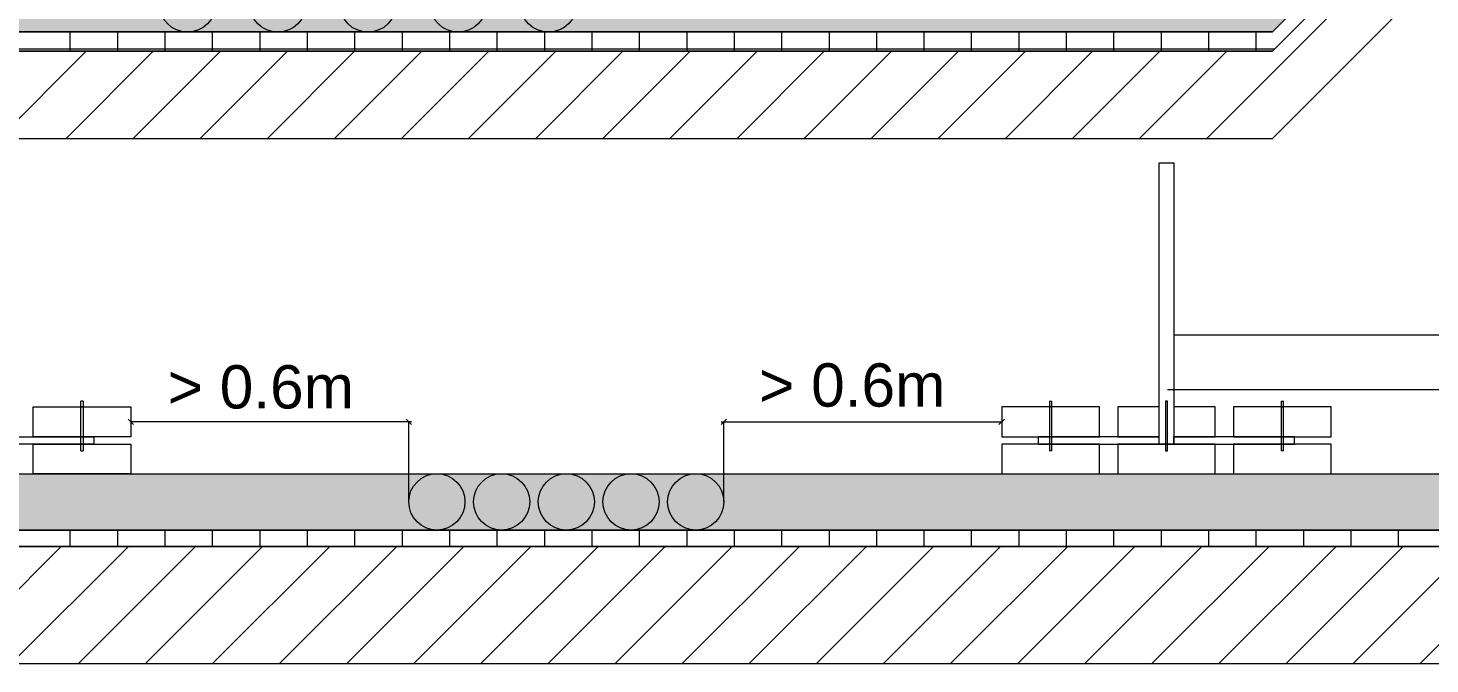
# Model space of a CAD drawing. Extents: x -1132 to 613, y -179 to 712.
# Drawn here: x 444.3 to 533, y 354.2 to 394.3 of the extents above; entities that cross this region are included whole.
import ezdxf
from ezdxf.lldxf.tags import DXFTag

# ---------------------------------------------------------------- set-up
doc = ezdxf.new("R2010")
doc.units = 0
doc.layers.get('0').update_dxf_attribs({"lineweight": 13})
for name, color, linetype, lineweight, true_color in [('Boden 8.OG', 7, 'Continuous', 13, 0xc0c0c0), ('Bodenplatten', 9, 'Continuous', 13, 0x808080), ('EL01_WAN_Blitzschutz_kuenstliche_Leiter', 1, 'Continuous', 13, 0xff0000), ('EL01_WAN_Elektrokabel', 7, 'Continuous', 13, 0xff6600), ('EL01_WAN_Fangleitungen Nat', 7, 'Continuous', 13, 0x009900), ('EL01_WAN_Text-A0GYANLIE9', 2, 'Continuous', 13, 0xffff00), ('Erde Kies Gestein', 9, 'Continuous', 13, 0x808080), ('Isolation Boden 8.OG', 7, 'Continuous', 13, 0x00e500)]:
    doc.layers.add(name, color=color, linetype=linetype, lineweight=lineweight, true_color=true_color)
doc.layers.add('EL01_VVV_Bemassung', color=7, linetype='Continuous', lineweight=13)
doc.styles.get("Standard").update_dxf_attribs({"font": 'arial.ttf'})
tags = doc.linetypes.add('fein_strichliert', pattern=[4, 1, -2, 1]).pattern_tags.tags
tags[8:9] = [DXFTag(74, 4), DXFTag(75, 0), DXFTag(340, '0'), DXFTag(46, 0.0), DXFTag(50, 0.0), DXFTag(44, 0.0), DXFTag(45, 0.0)]
tags[6:7] = [DXFTag(74, 4), DXFTag(75, 0), DXFTag(340, '0'), DXFTag(46, 0.0), DXFTag(50, 0.0), DXFTag(44, 0.0), DXFTag(45, 0.0)]
tags[4:5] = [DXFTag(74, 4), DXFTag(75, 0), DXFTag(340, '0'), DXFTag(46, 0.0), DXFTag(50, 0.0), DXFTag(44, 0.0), DXFTag(45, 0.0)]

# ---------------------------------------------------------------- blocks, each defined once
blk = doc.blocks.new('Polygon-A0ULN87RQT', base_point=(513.235, 366.167))
at = {"color": 0, "linetype": 'ByBlock', "lineweight": -2, "ltscale": 0.13}
for p, q in [((519.406, 368.043), (513.235, 368.043)), ((513.235, 368.043), (513.235, 366.167)), ((519.406, 366.167), (519.406, 368.043)), ((513.235, 366.167), (519.406, 366.167))]:
    blk.add_line(p, q, dxfattribs=at)
blk = doc.blocks.new('Polygon-A0ULN87XQT', base_point=(523.579, 370.385))
at = {"color": 0, "linetype": 'ByBlock', "lineweight": -2, "ltscale": 0.13}
for p, q in [((523.579, 370.753), (523.723, 370.753)), ((523.579, 370.753), (523.579, 370.385)), ((523.723, 370.385), (523.723, 370.753)), ((523.579, 370.385), (523.723, 370.385))]:
    blk.add_line(p, q, dxfattribs=at)
blk = doc.blocks.new('Polygon-A0ULN87ZQT', base_point=(415.577, 394.078))
at = {"color": 0, "linetype": 'ByBlock', "lineweight": -2, "ltscale": 0.13}
for p, q in [((523.014, 394.078), (568.865, 439.93)), ((415.577, 394.078), (523.014, 394.078))]:
    blk.add_line(p, q, dxfattribs=at)
blk = doc.blocks.new('Polygon-A0ULN889QT', base_point=(508.918, 367.617))
at = {"color": 0, "linetype": 'ByBlock', "lineweight": -2, "ltscale": 0.13}
for p, q in [((509.062, 370.385), (508.918, 370.385)), ((508.918, 370.385), (508.918, 367.617)), ((509.062, 367.617), (509.062, 370.385)), ((509.062, 367.617), (508.918, 367.617))]:
    blk.add_line(p, q, dxfattribs=at)
blk = doc.blocks.new('Polygon-A0ULN88PQT', base_point=(505.904, 368.508))
at = {"color": 0, "linetype": 'ByBlock', "lineweight": -2, "ltscale": 0.13}
for p, q in [((512.075, 370.385), (505.904, 370.385)), ((505.904, 370.385), (505.904, 368.508)), ((512.075, 368.508), (512.075, 370.385)), ((505.904, 368.508), (512.075, 368.508))]:
    blk.add_line(p, q, dxfattribs=at)
blk = doc.blocks.new('Polygon-A0ULN893QT', base_point=(523.579, 367.617))
at = {"color": 0, "linetype": 'ByBlock', "lineweight": -2, "ltscale": 0.13}
for p, q in [((523.723, 370.385), (523.579, 370.385)), ((523.579, 370.385), (523.579, 367.617)), ((523.723, 367.617), (523.723, 370.385)), ((523.723, 367.617), (523.579, 367.617))]:
    blk.add_line(p, q, dxfattribs=at)
blk = doc.blocks.new('Polygon-A0ULN895QT', base_point=(415.577, 387.339))
at = {"color": 0, "linetype": 'ByBlock', "lineweight": -2, "ltscale": 0.13}
for p, q in [((568.865, 438.708), (523.014, 392.856)), ((523.014, 387.339), (568.865, 433.191)), ((523.014, 392.856), (415.577, 392.856)), ((415.577, 387.339), (523.014, 387.339))]:
    blk.add_line(p, q, dxfattribs=at)
blk = doc.blocks.new('Schraffur-A0ULN89XQT', base_point=(415.577, 354.155))
at = {"color": 0, "lineweight": -2}
for p, q in [((439.008, 354.155), (446.434, 361.581)), ((443.251, 354.155), (450.677, 361.581)), ((447.494, 354.155), (454.919, 361.581)), ((451.736, 354.155), (459.162, 361.581)), ((455.979, 354.155), (463.405, 361.581)), ((460.221, 354.155), (467.647, 361.581)), ((464.464, 354.155), (471.89, 361.581)), ((468.707, 354.155), (476.133, 361.581)), ((472.949, 354.155), (480.375, 361.581)), ((477.192, 354.155), (484.618, 361.581)), ((481.435, 354.155), (488.86, 361.581)), ((485.677, 354.155), (493.103, 361.581)), ((489.92, 354.155), (497.346, 361.581)), ((494.163, 354.155), (501.588, 361.581)), ((498.405, 354.155), (505.831, 361.581)), ((502.648, 354.155), (510.074, 361.581)), ((506.891, 354.155), (514.316, 361.581)), ((511.133, 354.155), (518.559, 361.581)), ((515.376, 354.155), (522.802, 361.581)), ((519.618, 354.155), (527.044, 361.581)), ((523.861, 354.155), (531.287, 361.581)), ((528.104, 354.155), (535.529, 361.581)), ((532.346, 354.155), (539.772, 361.581))]:
    blk.add_line(p, q, dxfattribs=at)
blk = doc.blocks.new('Polygon-A0ULN89ZQT', base_point=(520.565, 368.508))
at = {"color": 0, "linetype": 'ByBlock', "lineweight": -2, "ltscale": 0.13}
for p, q in [((526.736, 370.385), (520.565, 370.385)), ((520.565, 370.385), (520.565, 368.508)), ((526.736, 368.508), (526.736, 370.385)), ((520.565, 368.508), (526.736, 368.508))]:
    blk.add_line(p, q, dxfattribs=at)
blk = doc.blocks.new('Polygon-A0ULN8ADQT', base_point=(444.662, 368.508))
at = {"color": 0, "linetype": 'ByBlock', "lineweight": -2, "ltscale": 0.13}
for p, q in [((444.662, 368.508), (444.662, 370.385)), ((444.662, 370.385), (450.833, 370.385)), ((450.833, 370.385), (450.833, 368.508)), ((450.833, 368.508), (444.662, 368.508))]:
    blk.add_line(p, q, dxfattribs=at)
blk = doc.blocks.new('Polygon-A0ULN8AJQT', base_point=(415.577, 354.155))
at = {"color": 0, "linetype": 'ByBlock', "lineweight": -2, "ltscale": 0.13}
for p, q in [((415.577, 361.581), (541.159, 361.581)), ((541.159, 354.155), (415.577, 354.155))]:
    blk.add_line(p, q, dxfattribs=at)
blk = doc.blocks.new('Polygon-A0ULN8ARQT', base_point=(444.662, 366.167))
at = {"color": 0, "linetype": 'ByBlock', "lineweight": -2, "ltscale": 0.13}
for p, q in [((444.662, 366.167), (444.662, 368.043)), ((444.662, 368.043), (450.833, 368.043)), ((450.833, 368.043), (450.833, 366.167)), ((450.833, 366.167), (444.662, 366.167))]:
    blk.add_line(p, q, dxfattribs=at)
blk = doc.blocks.new('Polygon-A0ULN8BHQT', base_point=(447.675, 367.617))
at = {"color": 0, "linetype": 'ByBlock', "lineweight": -2, "ltscale": 0.13}
for p, q in [((447.675, 367.617), (447.675, 370.385)), ((447.675, 370.385), (447.819, 370.385)), ((447.819, 370.385), (447.819, 367.617)), ((447.675, 367.617), (447.819, 367.617))]:
    blk.add_line(p, q, dxfattribs=at)
blk = doc.blocks.new('Polygon-A0ULN8BNQT', base_point=(520.565, 366.167))
at = {"color": 0, "linetype": 'ByBlock', "lineweight": -2, "ltscale": 0.13}
for p, q in [((526.736, 368.043), (520.565, 368.043)), ((520.565, 368.043), (520.565, 366.167)), ((526.736, 366.167), (526.736, 368.043)), ((520.565, 366.167), (526.736, 366.167))]:
    blk.add_line(p, q, dxfattribs=at)
blk = doc.blocks.new('Polygon-A0ULN8BVQT', base_point=(415.577, 362.612))
at = {"color": 0, "linetype": 'ByBlock', "lineweight": -2, "ltscale": 0.13}
for p, q in [((415.577, 366.167), (541.159, 366.167)), ((541.159, 362.612), (415.577, 362.612))]:
    blk.add_line(p, q, dxfattribs=at)
blk = doc.blocks.new('Polygon-A0ULN8C9QT', base_point=(508.232, 368.043))
at = {"color": 0, "linetype": 'ByBlock', "lineweight": -2, "ltscale": 0.13}
for p, q in [((515.862, 368.508), (508.232, 368.508)), ((508.232, 368.043), (508.232, 368.508)), ((508.232, 368.043), (515.862, 368.043)), ((515.862, 368.043), (515.862, 368.508))]:
    blk.add_line(p, q, dxfattribs=at)
blk = doc.blocks.new('Schraffur-A0ULN8CDQT', base_point=(417, 361.581))
at = {"color": 0, "lineweight": -2}
for p, q in [((447, 361.581), (447, 362.612)), ((450, 361.581), (450, 362.612)), ((453, 361.581), (453, 362.612)), ((456, 361.581), (456, 362.612)), ((459, 361.581), (459, 362.612)), ((462, 361.581), (462, 362.612)), ((465, 361.581), (465, 362.612)), ((468, 361.581), (468, 362.612)), ((471, 361.581), (471, 362.612)), ((474, 361.581), (474, 362.612)), ((477, 361.581), (477, 362.612)), ((480, 361.581), (480, 362.612)), ((483, 361.581), (483, 362.612)), ((486, 361.581), (486, 362.612)), ((489, 361.581), (489, 362.612)), ((492, 361.581), (492, 362.612)), ((495, 361.581), (495, 362.612)), ((498, 361.581), (498, 362.612)), ((501, 361.581), (501, 362.612)), ((504, 361.581), (504, 362.612)), ((507, 361.581), (507, 362.612)), ((510, 361.581), (510, 362.612)), ((513, 361.581), (513, 362.612)), ((516, 361.581), (516, 362.612)), ((519, 361.581), (519, 362.612)), ((522, 361.581), (522, 362.612)), ((525, 361.581), (525, 362.612)), ((528, 361.581), (528, 362.612)), ((531, 361.581), (531, 362.612))]:
    blk.add_line(p, q, dxfattribs=at)
blk = doc.blocks.new('Schraffur-A0ULN8CVQT', base_point=(415.577, 387.339))
at = {"color": 0, "lineweight": -2}
for p, q in [((518.861, 387.339), (568.865, 437.343)), ((442.494, 387.339), (448.01, 392.856)), ((446.736, 387.339), (452.253, 392.856)), ((450.979, 387.339), (456.496, 392.856)), ((455.222, 387.339), (460.738, 392.856)), ((459.464, 387.339), (464.981, 392.856)), ((463.707, 387.339), (469.224, 392.856)), ((467.95, 387.339), (473.466, 392.856)), ((472.192, 387.339), (477.709, 392.856)), ((476.435, 387.339), (481.952, 392.856)), ((480.678, 387.339), (486.194, 392.856)), ((484.92, 387.339), (490.437, 392.856)), ((489.163, 387.339), (494.679, 392.856)), ((493.405, 387.339), (498.922, 392.856)), ((497.648, 387.339), (503.165, 392.856)), ((501.891, 387.339), (507.407, 392.856)), ((506.133, 387.339), (511.65, 392.856)), ((510.376, 387.339), (515.893, 392.856)), ((514.619, 387.339), (520.135, 392.856))]:
    blk.add_line(p, q, dxfattribs=at)
blk = doc.blocks.new('Polygon-A0ULN8D5QT', base_point=(415.577, 392.856))
at = {"color": 0, "linetype": 'ByBlock', "lineweight": -2, "ltscale": 0.13}
for p, q in [((568.865, 439.93), (523.014, 394.078)), ((523.014, 392.856), (568.865, 438.708)), ((523.014, 394.078), (415.577, 394.078)), ((415.577, 392.856), (523.014, 392.856))]:
    blk.add_line(p, q, dxfattribs=at)
blk = doc.blocks.new('Polygon-A0ULN8D7QT', base_point=(447.675, 370.385))
at = {"color": 0, "linetype": 'ByBlock', "lineweight": -2, "ltscale": 0.13}
for p, q in [((447.675, 370.385), (447.675, 370.753)), ((447.819, 370.753), (447.675, 370.753)), ((447.819, 370.753), (447.819, 370.385)), ((447.819, 370.385), (447.675, 370.385))]:
    blk.add_line(p, q, dxfattribs=at)
blk = doc.blocks.new('Schraffur-A0ULN8DHQT', base_point=(415.577, 394.078))
at = {"linetype": 'ByBlock', "lineweight": -2, "ltscale": 0.13}
blk.add_hatch(color=0, dxfattribs=at).paths.add_polyline_path([(415.577, 397.633), (523.014, 397.633), (568.865, 443.484), (568.865, 439.93), (523.014, 394.078), (415.577, 394.078)])
blk = doc.blocks.new('Polygon-A0ULN8DXQT', base_point=(440.875, 368.043))
at = {"color": 0, "linetype": 'ByBlock', "lineweight": -2, "ltscale": 0.13}
for p, q in [((440.875, 368.508), (448.505, 368.508)), ((440.875, 368.043), (440.875, 368.508)), ((448.505, 368.043), (440.875, 368.043)), ((448.505, 368.043), (448.505, 368.508))]:
    blk.add_line(p, q, dxfattribs=at)
blk = doc.blocks.new('Polygon-A0ULN8E3QT', base_point=(508.918, 370.385))
at = {"color": 0, "linetype": 'ByBlock', "lineweight": -2, "ltscale": 0.13}
for p, q in [((508.918, 370.753), (509.062, 370.753)), ((508.918, 370.753), (508.918, 370.385)), ((509.062, 370.385), (509.062, 370.753)), ((508.918, 370.385), (509.062, 370.385))]:
    blk.add_line(p, q, dxfattribs=at)
blk = doc.blocks.new('Polygon-A0ULN8EXQT', base_point=(415.577, 361.581))
at = {"color": 0, "linetype": 'ByBlock', "lineweight": -2, "ltscale": 0.13}
for p, q in [((415.577, 362.612), (541.159, 362.612)), ((541.159, 361.581), (415.577, 361.581))]:
    blk.add_line(p, q, dxfattribs=at)
blk = doc.blocks.new('Polygon-A0ULN8F9QT', base_point=(516.779, 368.043))
at = {"color": 0, "linetype": 'ByBlock', "lineweight": -2, "ltscale": 0.13}
for p, q in [((524.408, 368.508), (516.779, 368.508)), ((516.779, 368.043), (516.779, 368.508)), ((516.779, 368.043), (524.408, 368.043)), ((524.408, 368.043), (524.408, 368.508))]:
    blk.add_line(p, q, dxfattribs=at)
blk = doc.blocks.new('Polygon-A0ULN8FFQT', base_point=(516.248, 367.617))
at = {"color": 0, "linetype": 'ByBlock', "lineweight": -2, "ltscale": 0.13}
for p, q in [((516.392, 370.753), (516.248, 370.753)), ((516.248, 370.753), (516.248, 367.617)), ((516.392, 367.617), (516.392, 370.753)), ((516.248, 367.617), (516.392, 367.617))]:
    blk.add_line(p, q, dxfattribs=at)
blk = doc.blocks.new('Schraffur-A0ULN8FHQT', base_point=(415.577, 392.856))
at = {"color": 0, "lineweight": -2}
for p, q in [((447, 392.856), (447, 394.078)), ((450, 392.856), (450, 394.078)), ((453, 392.856), (453, 394.078)), ((456, 392.856), (456, 394.078)), ((459, 392.856), (459, 394.078)), ((462, 392.856), (462, 394.078)), ((465, 392.856), (465, 394.078)), ((468, 392.856), (468, 394.078)), ((471, 392.856), (471, 394.078)), ((474, 392.856), (474, 394.078)), ((477, 392.856), (477, 394.078)), ((480, 392.856), (480, 394.078)), ((483, 392.856), (483, 394.078)), ((486, 392.856), (486, 394.078)), ((489, 392.856), (489, 394.078)), ((492, 392.856), (492, 394.078)), ((495, 392.856), (495, 394.078)), ((498, 392.856), (498, 394.078)), ((501, 392.856), (501, 394.078)), ((504, 392.856), (504, 394.078)), ((507, 392.856), (507, 394.078)), ((510, 392.856), (510, 394.078)), ((513, 392.856), (513, 394.078)), ((516, 392.856), (516, 394.078)), ((519, 392.856), (519, 394.078)), ((522, 392.856), (522, 394.078)), ((415.577, 393), (523.157, 393))]:
    blk.add_line(p, q, dxfattribs=at)
blk = doc.blocks.new('Polygon-A0ULN8FNQT', base_point=(513.235, 368.508))
at = {"color": 0, "linetype": 'ByBlock', "lineweight": -2, "ltscale": 0.13}
for p, q in [((515.862, 370.385), (513.235, 370.385)), ((513.235, 370.385), (513.235, 368.508)), ((515.862, 368.508), (515.862, 370.385)), ((513.235, 368.508), (515.862, 368.508))]:
    blk.add_line(p, q, dxfattribs=at)
blk = doc.blocks.new('Polygon-A0ULN8FRQT', base_point=(515.862, 368.043))
at = {"color": 0, "linetype": 'ByBlock', "lineweight": -2, "ltscale": 0.13}
for p, q in [((515.862, 385.796), (516.779, 385.796)), ((515.862, 368.043), (515.862, 385.796)), ((516.779, 385.796), (516.779, 368.043)), ((515.862, 368.043), (516.779, 368.043))]:
    blk.add_line(p, q, dxfattribs=at)
blk = doc.blocks.new('Polygon-A0ULN8G3QT', base_point=(505.904, 366.167))
at = {"color": 0, "linetype": 'ByBlock', "lineweight": -2, "ltscale": 0.13}
for p, q in [((512.075, 368.043), (505.904, 368.043)), ((505.904, 368.043), (505.904, 366.167)), ((512.075, 366.167), (512.075, 368.043)), ((505.904, 366.167), (512.075, 366.167))]:
    blk.add_line(p, q, dxfattribs=at)
blk = doc.blocks.new('Polygon-A0ULN8GRQT', base_point=(516.779, 368.508))
at = {"color": 0, "linetype": 'ByBlock', "lineweight": -2, "ltscale": 0.13}
for p, q in [((519.406, 370.385), (516.779, 370.385)), ((516.779, 370.385), (516.779, 368.508)), ((519.406, 368.508), (519.406, 370.385)), ((516.779, 368.508), (519.406, 368.508))]:
    blk.add_line(p, q, dxfattribs=at)
blk = doc.blocks.new('Schraffur-A0ULN8GTQT', base_point=(415.577, 362.612))
at = {"color": 0, "linetype": 'ByBlock', "lineweight": -2, "ltscale": 0.13}
blk.add_solid([(541.159, 362.612), (415.577, 362.612), (541.159, 366.167), (415.577, 366.167)], dxfattribs=at)

msp = doc.modelspace()

# ---------------------------------------------------------------- linework, layer by layer
at = {"layer": 'EL01_VVV_Bemassung', "ltscale": 0.13}
for p, q in [((450.656, 369.623), (451.009, 369.27)), ((468.583, 369.446), (450.833, 369.446)), ((468.231, 369.623), (468.583, 369.27)), ((468.407, 364.39), (468.407, 369.446)), ((488.506, 369.623), (488.153, 369.27)), ((488.153, 369.446), (505.904, 369.446)), ((488.33, 364.39), (488.33, 369.446)), ((506.081, 369.623), (505.728, 369.27))]:
    msp.add_line(p, q, dxfattribs=at)
at = {"layer": 'EL01_WAN_Elektrokabel', "linetype": 'ByBlock', "ltscale": 0.13}
for centre in [(454.419, 395.837), (460.124, 395.837), (465.829, 395.837), (471.535, 395.837), (477.24, 395.837)]:
    msp.add_circle(centre, 1.777, dxfattribs=at)
at = {"layer": 'EL01_WAN_Elektrokabel', "ltscale": 0.13}
for centre in [(470.184, 364.39), (474.276, 364.39), (478.368, 364.39), (482.46, 364.39), (486.552, 364.39)]:
    msp.add_circle(centre, 1.777, dxfattribs=at)
at = {"layer": 'EL01_WAN_Text-A0GYANLIE9', "ltscale": 0.13}
for p, q in [((516.779, 374.947), (543.663, 374.947)), ((516.392, 371.489), (543.663, 371.489))]:
    msp.add_line(p, q, dxfattribs=at)

# ---------------------------------------------------------------- block references
at = {"layer": 'Boden 8.OG', "ltscale": 0.13}
for name, p in [('Polygon-A0ULN895QT', (415.577, 387.339)), ('Schraffur-A0ULN8CVQT', (415.577, 387.339)), ('Schraffur-A0ULN89XQT', (415.577, 354.155)), ('Polygon-A0ULN8AJQT', (415.577, 354.155))]:
    msp.add_blockref(name, p, dxfattribs=at)
at = {"layer": 'Bodenplatten', "ltscale": 0.13}
for name, p in [('Polygon-A0ULN8ADQT', (444.662, 368.508)), ('Polygon-A0ULN88PQT', (505.904, 368.508)), ('Polygon-A0ULN8FNQT', (513.235, 368.508)), ('Polygon-A0ULN8GRQT', (516.779, 368.508)), ('Polygon-A0ULN89ZQT', (520.565, 368.508)), ('Polygon-A0ULN8ARQT', (444.662, 366.167)), ('Polygon-A0ULN8G3QT', (505.904, 366.167)), ('Polygon-A0ULN87RQT', (513.235, 366.167)), ('Polygon-A0ULN8BNQT', (520.565, 366.167))]:
    msp.add_blockref(name, p, dxfattribs=at)
at = {"layer": 'EL01_WAN_Blitzschutz_kuenstliche_Leiter', "ltscale": 0.13}
for name, p in [('Polygon-A0ULN8FRQT', (515.862, 368.043)), ('Polygon-A0ULN8D7QT', (447.675, 370.385)), ('Polygon-A0ULN8DXQT', (440.875, 368.043)), ('Polygon-A0ULN8C9QT', (508.232, 368.043)), ('Polygon-A0ULN8F9QT', (516.779, 368.043))]:
    msp.add_blockref(name, p, dxfattribs=at)
at = {"layer": 'EL01_WAN_Blitzschutz_kuenstliche_Leiter', "linetype": 'fein_strichliert', "ltscale": 0.13}
for name, p in [('Polygon-A0ULN8FFQT', (516.248, 367.617)), ('Polygon-A0ULN8BHQT', (447.675, 367.617)), ('Polygon-A0ULN889QT', (508.918, 367.617)), ('Polygon-A0ULN893QT', (523.579, 367.617))]:
    msp.add_blockref(name, p, dxfattribs=at)
at = {"layer": 'EL01_WAN_Fangleitungen Nat', "ltscale": 0.13}
for name, p in [('Polygon-A0ULN8E3QT', (508.918, 370.385)), ('Polygon-A0ULN87XQT', (523.579, 370.385))]:
    msp.add_blockref(name, p, dxfattribs=at)
at = {"layer": 'Erde Kies Gestein', "ltscale": 0.13}
for name, p in [('Polygon-A0ULN87ZQT', (415.577, 394.078)), ('Schraffur-A0ULN8DHQT', (415.577, 394.078)), ('Polygon-A0ULN8BVQT', (415.577, 362.612)), ('Schraffur-A0ULN8GTQT', (415.577, 362.612))]:
    msp.add_blockref(name, p, dxfattribs=at)
at = {"layer": 'Isolation Boden 8.OG', "ltscale": 0.13}
for name, p in [('Polygon-A0ULN8D5QT', (415.577, 392.856)), ('Schraffur-A0ULN8FHQT', (415.577, 392.856)), ('Polygon-A0ULN8EXQT', (415.577, 361.581)), ('Schraffur-A0ULN8CDQT', (417, 361.581))]:
    msp.add_blockref(name, p, dxfattribs=at)

# ---------------------------------------------------------------- texts
at = {"layer": 'EL01_VVV_Bemassung', "ltscale": 0.13, "char_height": 2.73255, "attachment_point": 3, "line_spacing_factor": 1.002}
for insert in [(464.939, 373.023, 30.058), (502.335, 373.14, 30.058)]:
    msp.add_mtext('{\\fArial;> 0.6m}', dxfattribs=dict(at, insert=insert))

doc.saveas('drawing.dxf')
